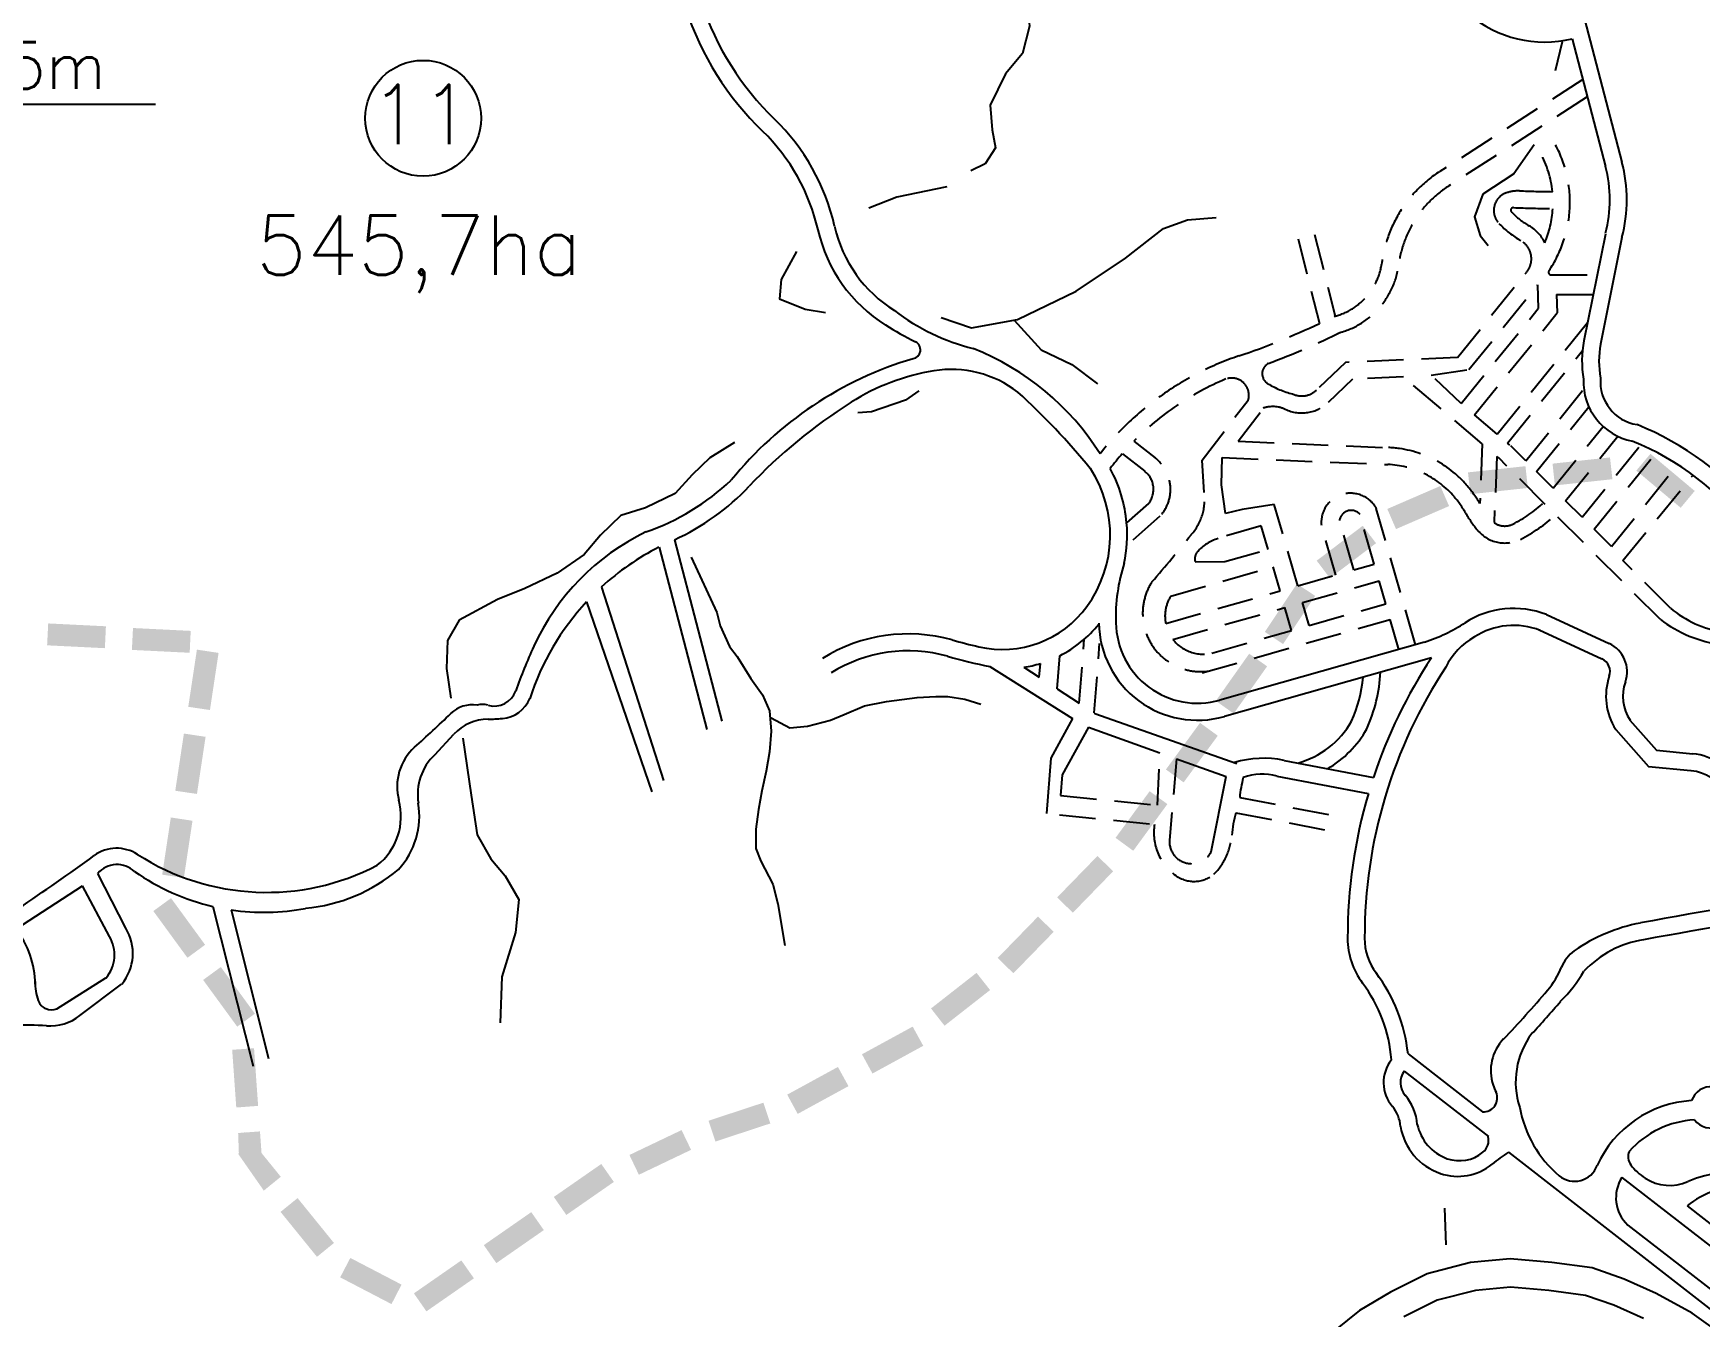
# Model space of a CAD drawing. Extents: x 578289 to 593263, y 7501070 to 7511782.
# Drawn here: x 587624 to 589585, y 7504971 to 7506482 of the extents above; entities that cross this region are included whole.
import ezdxf
from ezdxf.enums import TextEntityAlignment as Align

# ---------------------------------------------------------------- set-up
doc = ezdxf.new("R2010")
doc.units = 0
doc.header["$LTSCALE"] = 170
doc.header["$MEASUREMENT"] = 0
doc.linetypes.add('HIDDEN', pattern=[0.375, 0.25, -0.125])
for name, color, linetype in [('LIMITE-BACIA', 3, 'CONTINUOUS'), ('LIMITE-PROJETO', 1, 'CONTINUOUS'), ('PROJECAO', 7, 'HIDDEN'), ('RIO', 4, 'CONTINUOUS'), ('RODOVIA', 1, 'CONTINUOUS'), ('RUA', 7, 'CONTINUOUS'), ('TEXTO', 5, 'CONTINUOUS'), ('TEXTO2', 5, 'CONTINUOUS')]:
    doc.layers.add(name, color=color, linetype=linetype)
doc.styles.get("Standard").update_dxf_attribs({"font": 'ROMANSBR.SHX'})

# ---------------------------------------------------------------- blocks, each defined once
blk = doc.blocks.new('C')
at = {"layer": 'LIMITE-BACIA'}
blk.add_solid([(-33.9, -12.9), (-34, 12.9), (34.2, -12.6), (34, 13.2)], dxfattribs=at)

msp = doc.modelspace()

# ---------------------------------------------------------------- linework, layer by layer
at = {"layer": 'LIMITE-BACIA'}
for points in [[(587864.7, 7505187.1), (587890.4, 7505189), (587865.6, 7505162.2), (587895.3, 7505121)], [(587865, 7505162.2), (587872, 7505188.5), (587894.9, 7505119.3), (587914.9, 7505135.6)]]:
    msp.add_solid(points, dxfattribs=at)
at = {"layer": 'PROJECAO'}
for p, q in [((589447.4, 7506427.3), (589278.9, 7506318.9)), ((589452.7, 7506406.9), (589289.7, 7506302.1)), ((589112.2, 7506239.8), (589137.4, 7506140.1)), ((589131.6, 7506244.7), (589155.9, 7506148.6)), ((589299.9, 7506100.2), (589379.5, 7506198.6)), ((589313.4, 7506085.9), (589394.1, 7506185.6)), ((589394.1, 7506185.6), (589395, 7506157.9)), ((589410, 7506197.4), (589464.3, 7506197.4)), ((589416.5, 7506174.2), (589417.2, 7506152.6)), ((589416.5, 7506174.2), (589459.6, 7506174.2)), ((589304.3, 7506045.8), (589395, 7506157.9)), ((589320, 7506032.4), (589417.2, 7506152.6)), ((589346.6, 7506009.7), (589453, 7506141.2)), ((589299.9, 7506100.2), (589168, 7506094.2)), ((589358.8, 7505999.3), (589447, 7506108.2)), ((589168, 7506094.2), (589133.9, 7506061.8)), ((589268.9, 7506079.4), (589313.4, 7506085.9)), ((589176.4, 7506074.6), (589147.7, 7506047.3)), ((589236.5, 7506077.3), (589176.4, 7506074.6)), ((589329.1, 7505998.3), (589236.5, 7506077.3)), ((589304.3, 7506045.8), (589268.9, 7506079.4)), ((589380.2, 7505978.4), (589448.6, 7506063.1)), ((588999.2, 7505979.1), (589053.5, 7506049.9)), ((589392.9, 7505965.7), (589454.6, 7506042)), ((589041.6, 7506001.6), (589071.6, 7506040.6)), ((589346.6, 7506009.7), (589320, 7506032.4)), ((588919, 7506001.5), (588944.1, 7505981.8)), ((589041.6, 7506001.6), (589218.8, 7505994)), ((589412.4, 7505946.2), (589471.4, 7506019)), ((589427.2, 7505931.5), (589488.6, 7506007.4)), ((588905.4, 7505986.8), (588931.8, 7505966.1)), ((589022, 7505950.2), (589022.8, 7505982.3)), ((589022.8, 7505982.3), (589217.9, 7505974.1)), ((589329.1, 7505998.3), (589326.2, 7505928.1)), ((589346.2, 7505983.7), (589343, 7505905.7)), ((589348.5, 7505981.8), (589346.2, 7505983.7)), ((589361.5, 7505997), (589358.8, 7505999.3)), ((589380.2, 7505978.4), (589362.7, 7505995.9)), ((589446.5, 7505912.1), (589515.6, 7505997.5)), ((589460.7, 7505897.9), (589534.1, 7505988.5)), ((589001.6, 7505941.3), (588999.2, 7505979.1)), ((589538.4, 7505792), (589348.5, 7505981.8)), ((589412.4, 7505946.2), (589392.9, 7505965.7)), ((589481.1, 7505877.6), (589559.1, 7505974)), ((589026.7, 7505916.4), (589022, 7505950.2)), ((589494.5, 7505861.1), (589577.1, 7505961.6)), ((588936.2, 7505928.2), (588910.4, 7505905.3)), ((589084.2, 7505926.9), (589046.4, 7505921.1)), ((589111.8, 7505831.2), (589084.2, 7505926.9)), ((589446.5, 7505912.1), (589427.2, 7505931.5)), ((588949.4, 7505913.2), (588910.6, 7505878.7)), ((589046.4, 7505921.1), (589026.7, 7505916.4)), ((589177.7, 7505850), (589160.9, 7505908.3)), ((589202, 7505856.9), (589185.1, 7505915.3)), ((589250.6, 7505762), (589204.3, 7505922.5)), ((589068.9, 7505902.1), (589018.1, 7505887)), ((589077, 7505874.2), (589068.9, 7505902.1)), ((589156.6, 7505844), (589139.6, 7505902.8)), ((589481.1, 7505877.6), (589460.7, 7505897.9)), ((589026.1, 7505859.8), (589077, 7505874.2)), ((588962.4, 7505819.3), (589082.9, 7505853.6)), ((588991.3, 7505859.4), (589026.1, 7505859.8)), ((589091.1, 7505825.3), (589082.9, 7505853.6)), ((589177.7, 7505850), (589202, 7505856.9)), ((589550.5, 7505805.1), (589494.5, 7505861.1)), ((588956.4, 7505787.1), (589091.1, 7505825.3)), ((589111.8, 7505831.2), (589156.6, 7505844)), ((589117.4, 7505811.6), (589207.6, 7505837.2)), ((589215.4, 7505810.2), (589207.6, 7505837.2)), ((588964.9, 7505768.2), (589096.7, 7505805.7)), ((589104.5, 7505778.7), (589096.7, 7505805.7)), ((589125.2, 7505784.6), (589117.4, 7505811.6)), ((589125.2, 7505784.6), (589215.4, 7505810.2)), ((588999.2, 7505728.8), (589220.7, 7505791.8)), ((589230.9, 7505756.4), (589220.7, 7505791.8)), ((588854.7, 7505693.1), (588860.5, 7505768.4)), ((589010.9, 7505752.1), (589104.5, 7505778.7)), ((588872.4, 7505681.6), (588878.7, 7505763.3)), ((588946.7, 7505573), (588949.6, 7505634.8)), ((588969.3, 7505627.8), (588960.9, 7505532)), ((588832.7, 7505584.5), (588946.7, 7505573)), ((589043.6, 7505582.1), (589153.4, 7505561)), ((588831.5, 7505561.8), (588943.4, 7505550.5)), ((589039.1, 7505564.2), (589151.7, 7505542.5))]:
    msp.add_line(p, q, dxfattribs=at)
for centre, radius, start, end in [((589288.4, 7506282.8), 123.8, 5.7696, 27.9554), ((589288.4, 7506282.8), 143.8, 325.8816, 27.9554), ((589360.6, 7506191.9), 151.1, 122.7392, 173.216), ((589360.6, 7506191.9), 131.1, 122.7392, 173.216), ((589371.2, 7506254.3), 41.9, 87.9666, 108.878), ((589445.9, 7508358.4), 2063.4, 267.9666, 269.0476), ((589364.8, 7506273.1), 22.2, 108.878, 223.4478), ((589365.5, 7506273.5), 3, 87.792, 223.5524), ((589445.9, 7508358.4), 2083.4, 267.792, 269.0676), ((589428.5, 7506333.4), 109.9, 223.4478, 240.4955), ((589428.5, 7506333.4), 89.9, 223.5524, 240.4955), ((589288.4, 7506282.8), 123.8, 337.3739, 356.4985), ((589362.2, 7506216.2), 24.7, 314.5606, 60.4955), ((589362.2, 7506216.2), 44.7, 25.0436, 60.4955), ((589136.1, 7506221.4), 75.4, 284.192, 351.096), ((589136.1, 7506221.4), 95.4, 284.192, 351.096), ((589410, 7506200.4), 3, 145.8816, 270), ((588747.6, 7506972.1), 918.8, 288.7238, 295.104), ((588747.6, 7506972.1), 938.8, 290.5523, 296.2902), ((589155.5, 7505768.6), 352, 108.7238, 141.7085), ((589083.6, 7506081), 13.6, 118.2956, 239.5845), ((589155.5, 7505768.6), 332, 112.7451, 135.4334), ((589034.1, 7506055.6), 20.3, 343.7168, 116.0349), ((589135.3, 7506169), 115.7, 239.5845, 255.1649), ((589116.5, 7506080.1), 25.3, 244.8252, 313.5841), ((589082.5, 7506007.9), 34.4, 64.8252, 109.1548), ((589116.5, 7506080.1), 45.3, 244.8252, 313.5841), ((589213.3, 7505865.2), 129, 42.1399, 87.5708), ((588915.2, 7505944.9), 26.9, 321.3695, 51.8491), ((588915.2, 7505944.9), 46.9, 321.3695, 51.8491), ((589213.3, 7505865.2), 109, 42.1399, 87.5708), ((589206.2, 7505858.8), 138.5, 30.0152, 42.1399), ((588941.3, 7505932.4), 60.9, 318.0297, 8.384), ((589174.1, 7505905.7), 34.6, 29.0158, 184.871), ((589206.2, 7505858.8), 118.5, 29.5732, 42.1399), ((589298.7, 7506037.5), 149.1, 296.3881, 313.4172), ((589174.7, 7505906.1), 14, 41.5809, 170.7787), ((589431.5, 7505986.6), 140.5, 209.5732, 219.85), ((589355.4, 7505923.1), 21.4, 234.4299, 296.3881), ((589298.7, 7506037.5), 169.1, 296.3881, 313.4172), ((587423.3, 7507144.4), 2003.3, 319.2158, 321.2946), ((589032.8, 7505837.3), 51.8, 106.5244, 139.0979), ((589355.4, 7505923.1), 41.4, 219.85, 296.3881), ((589002.9, 7505863.3), 12.2, 139.0979, 198.2674), ((588997.8, 7505798.8), 68.5, 147.3281, 277.1706), ((589000.3, 7505795.6), 44.7, 147.9643, 190.9817), ((589000.3, 7505795.6), 44.7, 217.68, 288.0657), ((589003.8, 7505540.2), 61.3, 170.327, 234.6138), ((588986.9, 7505530.3), 26.1, 176.2122, 332.7321), ((588961.6, 7505543.1), 72.8, 315.2325, 355.6995), ((588989.8, 7505520.4), 37.1, 234.6138, 309.4743)]:
    msp.add_arc(centre, radius, start, end, dxfattribs=at)
at = {"layer": 'RIO'}
for points in [[(588793, 7506569), (588793, 7506522), (588796, 7506490), (588788, 7506458), (588768, 7506434), (588750, 7506397), (588752, 7506368), (588756, 7506347), (588744, 7506328), (588727, 7506320)], [(589423.1, 7506471.8), (589415, 7506437.6)], [(589390.1, 7506350.6), (589366.3, 7506316.4), (589329.7, 7506292.5), (589320, 7506265.5), (589326.7, 7506243.6), (589335.8, 7506231.9)], [(588699, 7506301), (588640, 7506289), (588607, 7506276)], [(588692, 7506147), (588728, 7506135), (588782, 7506145), (588851, 7506178), (588909, 7506217), (588954, 7506252), (588982, 7506262), (589016, 7506265)], [(588522, 7506225), (588504, 7506192), (588502, 7506169), (588532, 7506157), (588556, 7506153)], [(588778, 7506144), (588810, 7506109), (588846, 7506092), (588876, 7506069)], [(588666, 7506061), (588650, 7506050), (588610, 7506036), (588594, 7506035)], [(588449, 7506000), (588420, 7505982), (588399, 7505962), (588379, 7505940), (588344, 7505923), (588315, 7505914), (588291, 7505891), (588272, 7505868), (588240, 7505846), (588202, 7505828), (588170, 7505815), (588125, 7505791), (588111, 7505767), (588110, 7505734), (588115, 7505699)], [(588398, 7505865), (588428, 7505800), (588432, 7505784), (588443, 7505760), (588452, 7505748), (588468, 7505722), (588482, 7505703), (588490, 7505684), (588492, 7505660), (588490, 7505636), (588486, 7505613), (588481, 7505590), (588477, 7505568), (588474, 7505545), (588474, 7505522), (588480, 7505507), (588494, 7505480), (588500, 7505457), (588508, 7505408)], [(588492, 7505676), (588514, 7505664), (588535, 7505666), (588562, 7505673), (588578, 7505680), (588602, 7505690), (588628, 7505695), (588664, 7505700), (588686, 7505701), (588700, 7505701), (588720, 7505698), (588739, 7505692)], [(588129, 7505652), (588139, 7505585), (588146, 7505538), (588162, 7505510), (588179, 7505490), (588195, 7505462), (588191, 7505423), (588175, 7505371), (588173, 7505317)], [(589286.6, 7505055.3), (589285.1, 7505098.6)]]:
    msp.add_lwpolyline(points, dxfattribs=at)
at = {"layer": 'RODOVIA'}
for points in [[(589618.9, 7504944.3), (589575.9, 7504975), (589533.7, 7504998.2), (589495.9, 7505015), (589458.2, 7505028.3), (589410.9, 7505034.7), (589362, 7505039), (589315.2, 7505034.5), (589264.2, 7505021.2), (589220.9, 7504999.6), (589184.5, 7504978.2), (589142.2, 7504944)], [(589519, 7504968.6), (589483.7, 7504984.3), (589450.4, 7504996), (589407.3, 7505001.9), (589362.2, 7505005.8), (589321, 7505001.9), (589275.9, 7504990.2), (589236.6, 7504970.6)]]:
    msp.add_lwpolyline(points, dxfattribs=at)
at = {"layer": 'RUA', "linetype": 'CONTINUOUS'}
for p, q in [((589421, 7506606.7), (589493.5, 7506330.2)), ((589434.8, 7506475.2), (589474.1, 7506325.1)), ((589473.9, 7506245.4), (589448.7, 7506119.7)), ((589493.5, 7506241.4), (589468.3, 7506115.7)), ((588378.1, 7505885.4), (588434, 7505671.9)), ((588360.1, 7505876.9), (588416.3, 7505662.3)), ((588292.2, 7505829.7), (588365.2, 7505602)), ((588274.7, 7505812.4), (588351.7, 7505588.6)), ((589404.6, 7505797.5), (589478.3, 7505763.3)), ((589396.2, 7505779.3), (589469.9, 7505745.2)), ((588828.7, 7505710), (588831.7, 7505749)), ((589261.1, 7505765), (589020.1, 7505696.7)), ((588749.4, 7505736.3), (588846.8, 7505675.1)), ((588789.5, 7505735.4), (588807.7, 7505723.6)), ((588807.7, 7505723.6), (588809, 7505739.9)), ((589269.3, 7505746.5), (589025.5, 7505677.4)), ((588828.7, 7505710), (588854.7, 7505693.1)), ((588846.8, 7505675.1), (588821.1, 7505628.5)), ((588872.4, 7505681.6), (588873.2, 7505681.1)), ((588873.2, 7505681.1), (589040.3, 7505622.1)), ((589502.9, 7505673.2), (589534.3, 7505637.7)), ((588096.1, 7505632.5), (588118.6, 7505656.6)), ((588865.5, 7505664.8), (588834.5, 7505608.8)), ((588865.5, 7505664.8), (588949.6, 7505634.8)), ((589486.1, 7505662.3), (589524.6, 7505618.6)), ((589534.3, 7505637.7), (589576.7, 7505633.6)), ((588821.1, 7505628.5), (588816.2, 7505563.4)), ((588969.3, 7505627.8), (589027.6, 7505607)), ((589095.7, 7505625.7), (589200.9, 7505605.6)), ((589524.6, 7505618.6), (589574.7, 7505613.7)), ((588834.5, 7505608.8), (588832.7, 7505584.5)), ((589010.1, 7505518.3), (589027.6, 7505607)), ((589087.4, 7505607.3), (589194.9, 7505586.7)), ((587732.4, 7505428.3), (587699.5, 7505492.6)), ((587603.1, 7505427.2), (587681.5, 7505478.2)), ((587713.1, 7505418.6), (587681.5, 7505478.2)), ((587835.1, 7505453.9), (587882.5, 7505265.7)), ((587856.4, 7505449.8), (587900.5, 7505275)), ((587651.2, 7505333.4), (587709.1, 7505369.6)), ((587678.5, 7505325.4), (587727.6, 7505362.4)), ((589241.7, 7505280.2), (589329.3, 7505212)), ((589237.3, 7505259.9), (589336.2, 7505182.9)), ((589360, 7505164.4), (590031.3, 7504641.9)), ((589493.5, 7505134.9), (589672.2, 7504995.8)), ((589570.2, 7505101.2), (589679.2, 7505016.4)), ((589500.5, 7505078.8), (589648.5, 7504963.6))]:
    msp.add_line(p, q, dxfattribs=at)
for centre, radius, start, end in [((589402.5, 7506608.7), 137.3, 175.2681, 283.6106), ((588732.8, 7506624.6), 340, 198.416, 225.8308), ((588732.8, 7506624.6), 360, 198.416, 225.8308), ((588318.8, 7506198.5), 254.2, 12.7844, 45.8308), ((588318.8, 7506198.5), 234.2, 12.7844, 45.8308), ((589324.3, 7506285.8), 154.9, 345.3074, 14.6926), ((589324.3, 7506285.8), 174.9, 345.3074, 14.6926), ((588721.5, 7506289.8), 178.8, 192.7844, 237.9142), ((588721.5, 7506289.8), 158.8, 192.7844, 237.9142), ((588793, 7506359.9), 257.2, 232.7087, 255.7919), ((588843.2, 7506484), 407.9, 237.9142, 243.6206), ((589568.1, 7506095.8), 121.7, 168.6827, 190.0361), ((588657.3, 7506109.1), 10.5, 280.1085, 63.6206), ((588616, 7505821.4), 310.8, 32.1189, 68.5118), ((589568.1, 7506095.8), 101.7, 168.6827, 191.3173), ((588783.4, 7505681.1), 435.7, 106.5746, 140.9452), ((588725, 7505828.5), 259.2, 99.2147, 122.3901), ((588704.1, 7505957.3), 128.7, 52.5118, 99.2147), ((589519.2, 7506071.5), 71.1, 177.5484, 259.033), ((589519.2, 7506071.5), 51.1, 175.1809, 261.0337), ((588921.4, 7505518.8), 626, 122.3901, 136.652), ((588187.5, 7505410.6), 880.3, 39.4028, 47.4821), ((589380.5, 7505695.6), 330.7, 37.3415, 67.7655), ((589380.5, 7505695.6), 350.7, 38.9452, 68.1193), ((589155.5, 7505768.6), 332, 138.8974, 142.8003), ((588747.9, 7505891.1), 143.2, 324.0083, 33.154), ((588747.9, 7505891.1), 163.2, 4.9918, 28.6087), ((588253, 7506159.4), 280, 289.0595, 313.3078), ((588260.9, 7506142.4), 282.4, 294.5202, 316.652), ((588747.9, 7505891.1), 163.2, 348.3106, 4.9918), ((588466.4, 7505643.4), 279.3, 115.8844, 155.2965), ((588499.5, 7505604), 306.5, 117.0634, 132.5758), ((589110.4, 7505793.7), 212.8, 162.4026, 181.6587), ((588499.5, 7505604), 306.5, 137.172, 162.054), ((588764.4, 7505879.2), 122.8, 256.9198, 324.0083), ((588767.1, 7505876.4), 142.8, 296.8939, 320.8171), ((588993.9, 7505789.2), 116.1, 180.9371, 285.8194), ((588993.9, 7505789.2), 96.1, 180.9371, 285.8194), ((589194.8, 7505964.4), 210.2, 288.3896, 302.875), ((589366, 7505699.5), 105.2, 68.5385, 122.875), ((589630.8, 7505912.5), 151.9, 232.5144, 262.427), ((589632.9, 7505903.8), 128.6, 230.1593, 261.0276), ((588653.4, 7505583), 191.7, 74.3357, 121.8294), ((588899.1, 7506459.2), 718.3, 254.3357, 256.9198), ((589363.2, 7505696), 86.8, 120.0588, 152.8335), ((589366, 7505699.5), 85.2, 68.5385, 122.875), ((588774.2, 7505501.8), 618.1, 155.2965, 160.5411), ((588653.4, 7505583), 171.7, 74.3357, 121.8294), ((588899.1, 7506459.2), 738.3, 254.3357, 258.2995), ((589463, 7505730.2), 36.5, 340.8343, 65.1719), ((588767.1, 7505876.4), 142.8, 279.0183, 287.0464), ((589766.8, 7505417.9), 576.2, 146.5384, 180.1597), ((589021.8, 7505739.9), 187.8, 335.7764, 356.837), ((589766.8, 7505417.9), 596.2, 146.558, 161.6461), ((589463, 7505730.2), 16.5, 340.8343, 65.1719), ((588166, 7505716.7), 27, 254.5332, 340.5411), ((589021.8, 7505739.9), 167.8, 336.0815, 354.4705), ((589546.2, 7505701.3), 71.6, 160.8343, 212.9968), ((589546.2, 7505701.3), 51.6, 160.8343, 212.9968), ((588140.5, 7505654.1), 37.1, 81.4526, 133.8255), ((588152.4, 7505667.7), 23.9, 74.5332, 105.4668), ((588172.5, 7505713.6), 38.6, 274.9342, 336.9137), ((586707.2, 7507147.5), 2032.9, 312.1866, 313.8255), ((588159.4, 7505618.6), 55.7, 90.5149, 136.956), ((588156.9, 7505893.7), 219.4, 270.5149, 274.9342), ((589084.1, 7505723.8), 104.9, 285.3145, 330.2656), ((589084.1, 7505723.8), 124.9, 300.2409, 330.7388), ((588114.3, 7505594.9), 62.5, 132.1866, 194.8726), ((588140.2, 7505585.8), 64.2, 133.3322, 189.2912), ((589569.8, 7505562.1), 71.8, 28.8264, 84.4762), ((589071.5, 7505512.1), 116.2, 77.9844, 107.1413), ((589070.6, 7505542), 67.5, 75.545, 109.797), ((589569.8, 7505562.1), 51.8, 28.8264, 84.4762), ((589171.9, 7505571.4), 128.8, 164.6566, 175.2118), ((587983, 7505560), 73.4, 308.2346, 14.8726), ((587985, 7505560.4), 93, 317.3978, 9.2912), ((589766.8, 7505417.9), 596.2, 163.551, 180.1597), ((589162.7, 7505528), 128.8, 163.6774, 175.6995), ((585959.2, 7507905.9), 2955.8, 303.8575, 305.9686), ((587721.8, 7505477.1), 45.2, 57.2116, 125.9686), ((587898.3, 7505751.1), 280.7, 237.2116, 297.6129), ((587722.3, 7505473), 30.1, 46.9862, 139.3692), ((587895, 7505711.9), 264.9, 234.9593, 256.9289), ((587924.9, 7505650.9), 200.2, 275.4922, 309.9594), ((590388.8, 7500799.7), 4716.3, 97.8999, 100.6748), ((587895, 7505711.9), 264.9, 261.6286, 280.6792), ((589552.4, 7505237), 200.8, 100.6748, 124.9651), ((590359.4, 7500869.7), 4622, 97.6808, 100.4779), ((587518.2, 7505361.2), 107.6, 0.5054, 37.8705), ((587676.9, 7505396.9), 42.3, 319.6932, 30.9288), ((587684.2, 7505398.7), 56.6, 320.1078, 31.5168), ((589258.9, 7505416.5), 88.4, 180.1597, 216.7331), ((589258.9, 7505416.5), 68.4, 180.1597, 216.7331), ((589537.3, 7505294.6), 121.4, 98.6916, 136.8792), ((589461.4, 7505367.2), 41.9, 124.9651, 158.6837), ((589047.8, 7505259), 195, 6.2667, 36.7331), ((589333.9, 7505416.9), 94.8, 319.3545, 338.6837), ((589313.1, 7505454.2), 155.6, 313.9261, 330.5262), ((587694.5, 7505365.6), 68.9, 179.9897, 199.082), ((589047.8, 7505259), 175, 4.6603, 36.7331), ((588293.2, 7506310.4), 1466.6, 316.3324, 319.3545), ((587644.8, 7505348.4), 16.3, 199.082, 293.0214), ((588293.2, 7506310.4), 1486.6, 317.3959, 319.3545), ((587643.4, 7505369.8), 56.6, 265.6614, 308.3582), ((587614.1, 7504983.9), 330.3, 85.6614, 92.3923), ((589392.9, 7505260.7), 53.8, 136.3324, 198.603), ((589463.5, 7505247.1), 95.2, 143.1767, 198.2479), ((589255.6, 7505246.4), 42.8, 141.1443, 220.9938), ((589255.6, 7505246.4), 22.8, 143.5262, 220.9938), ((589430.2, 7505273.2), 93.1, 198.603, 204.1678), ((589598.5, 7505217.3), 24.4, 216.8662, 160.9387), ((589194.2, 7505193.1), 38.5, 2.6354, 40.9938), ((589194.2, 7505193.1), 58.5, 4.0828, 40.9938), ((589330.3, 7505228.4), 16.4, 266.7434, 24.1678), ((589507.3, 7505241), 136.2, 190.0199, 229.9199), ((589583.4, 7505094.6), 130.9, 93.4873, 155.5553), ((589584.8, 7505091.8), 110.9, 92.989, 138.3783), ((589303, 7505206.9), 71.3, 189.772, 250.9319), ((589306.8, 7505209), 55.5, 192.2619, 249.9159), ((589318.3, 7505178.8), 18.3, 308.019, 12.8525), ((589302, 7505198), 43.5, 250.9319, 309.4058), ((589458.3, 7505007.4), 185.3, 122.0598, 129.4058), ((589516.3, 7505159.2), 15.7, 156.348, 217.4607), ((589300.4, 7505199.6), 63.5, 250.9319, 309.4058), ((589437.5, 7505158.9), 28.6, 231.0578, 339.1013), ((589558.1, 7505191.2), 68.4, 217.4607, 236.8496), ((589625, 7505007.8), 133.4, 42.8297, 113.7727), ((589530.4, 7505111), 44, 147.1813, 227.1113), ((589549.7, 7505178.7), 53.3, 236.9627, 293.7727), ((589630.3, 7505030), 93.2, 40.1202, 130.1507)]:
    msp.add_arc(centre, radius, start, end, dxfattribs=at)
at = {"layer": 'TEXTO'}
msp.add_line((587194.8, 7506398.5), (587767.3, 7506398.5), dxfattribs=at)
at = {"layer": 'TEXTO2'}
msp.add_circle((588082.4, 7506381.7), 68.2, dxfattribs=at)

# ---------------------------------------------------------------- block references
at = {"layer": 'LIMITE-PROJETO'}
for p, rotation in [((589446.9, 7505965.8), 5.913695791611378), ((589544.6, 7505954.9), 319.7563275253873), ((589347.4, 7505955.5), 5.913695791611378), ((589253.6, 7505923.3), 23.17122866758898), ((589169.1, 7505871), 36.8971928925811), ((589102.8, 7505798.1), 56.0626330557977), ((587674.4, 7505772.3), 356.9095108577729), ((587774.2, 7505766.9), 356.9095108577729), ((587823.7, 7505720.7), 261.1655155764336), ((589045.7, 7505716), 54.51418131556606), ((588987.3, 7505634.8), 53.5764249266749), ((587808.4, 7505621.9), 261.1655155764336), ((588928, 7505554.3), 53.5764249266749), ((587793, 7505523.1), 261.1655155764336), ((588861.7, 7505479.7), 45.51430082467129), ((587795.2, 7505428.5), 305.8730004561516), ((588791.7, 7505408.4), 45.51430082467129), ((587853.8, 7505347.4), 305.8730004561516), ((588715, 7505344.4), 37.8154364671036), ((588635, 7505284.6), 28.37928023991081), ((587872.8, 7505252.1), 273.8143444279223), ((588547, 7505237.1), 28.37928023991081), ((588454.7, 7505199.8), 17.96996266732572), ((588361.5, 7505164.1), 25.27735475977132), ((588271.6, 7505120.5), 34.5596447369447), ((587945.9, 7505075.9), 308.7645254272712), ((588189.2, 7505063.8), 34.5596447369447), ((588020.8, 7505012.8), 332.2318748273581), ((588106.9, 7505007), 34.5596447369447)]:
    msp.add_blockref('C', p, dxfattribs=dict(at, rotation=rotation))

# ---------------------------------------------------------------- texts
at = {"layer": 'TEXTO'}
msp.add_text('CT1C-1685m', height=55, dxfattribs=at).set_placement((587204.8, 7506416.5))
at = {"layer": 'TEXTO2'}
msp.add_text('11', height=70, dxfattribs=at).set_placement((588079.9, 7506351.3), align=Align.CENTER)
msp.add_text('545,7ha', height=70, dxfattribs=at).set_placement((587885.5, 7506197.4))

doc.saveas('drawing.dxf')
